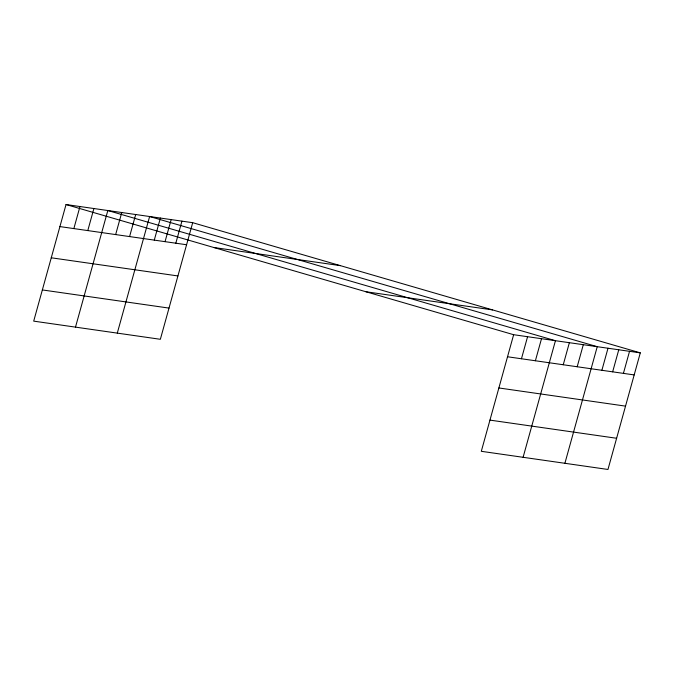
<?xml version="1.0" encoding="UTF-8"?>
<svg xmlns="http://www.w3.org/2000/svg" width="674" height="674" viewBox="0 0 674 674"><rect width="100%" height="100%" fill="white"/><g stroke="black" fill="none" stroke-linecap="round" stroke-linejoin="round"><path stroke-width="1.01" d="M192.697 222.69L66.035 204.534L33.7 321.136L160.353 339.292L192.697 222.69L640.3 352.864L607.965 469.466L481.303 451.31L513.647 334.708L640.3 352.864M73.854 228.587L79.97 206.53M87.788 230.584L93.905 208.527M75.496 327.126L107.832 210.524L555.443 340.699L523.1 457.301M115.65 234.577L121.767 212.521M129.585 236.574L135.701 214.517M117.293 333.116L149.628 216.514L597.24 346.689L564.896 463.299M154.279 240.113L160.395 218.056M165.046 241.654L171.162 219.598M175.813 243.204L181.929 221.148M521.457 358.762L527.574 336.705M535.392 360.759L541.508 338.702M563.253 364.752L569.37 342.695M577.188 366.757L583.305 344.692M601.882 370.296L607.999 348.239M612.649 371.837L618.766 349.781M623.416 373.379L629.533 351.322M213.751 247.493L340.404 265.649M59.919 226.59L186.58 244.746M365.931 291.749L492.593 309.905M51.266 257.788L177.928 275.944M42.352 289.938L169.006 308.094M507.522 356.765L634.183 374.921M498.87 387.963L625.531 406.127M489.956 420.113L616.617 438.269M66.035 204.534L513.647 334.708"/></g></svg>
